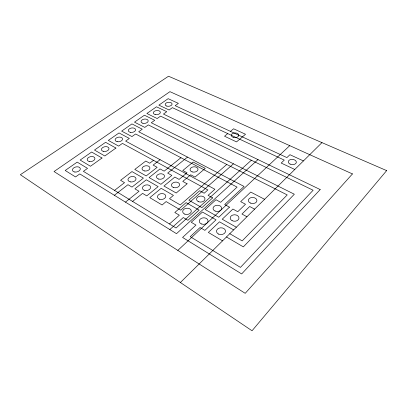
<?xml version="1.0" encoding="UTF-8"?>
<svg xmlns="http://www.w3.org/2000/svg" width="407" height="407" viewBox="0 0 407 407"><rect width="100%" height="100%" fill="white"/><g stroke="black" fill="none" stroke-linecap="round" stroke-linejoin="round"><path stroke-width="0.61" d="M180.393 282.509L321.962 142.618M177.828 250.407L289.738 145.655M257.982 159.6L176.496 233.674L79.782 173.911L75.539 176.943L65.206 170.477L77.188 162.118L87.53 168.366L83.379 171.337L176.043 227.996L251.348 160.231M169.836 229.558L183.277 217.542L187.907 220.294L199.15 210.124L186.096 202.635L174.807 212.515L179.345 215.206L169.449 223.967M233.45 163.807L180.739 210.154L166.117 201.577L162.108 204.975L149.791 197.66L161.157 188.319L173.438 195.37L169.516 198.692L180.265 204.935L226.765 164.443M227.732 133.598L224.532 136.228L236.518 141.901L245.523 134.269L233.593 128.78L230.448 131.359M132.601 201.434L142.577 193.381L146.769 195.869L158.145 186.589L146.306 179.797L134.905 188.828L139.021 191.265L125.448 202.126M187.515 157.097L167.679 173.112L171.846 175.407L160.928 184.315L149.099 177.584L160.048 168.91L164.138 171.164L180.937 157.718M114.367 195.284L127.956 184.697L131.995 187.098L143.401 178.129L131.985 171.576L120.564 180.311L124.527 182.662L114.53 190.384M160.078 159.686L153.129 165.094L157.153 167.313L146.194 175.931L134.788 169.434L145.767 161.04L149.715 163.217L153.475 160.312M303.439 160.918L289.932 154.706L286.899 157.595L175.168 105.672L178.383 103.373L168.152 98.667L158.867 105.143L169.119 109.997L172.39 107.657L284.274 160.099L281.181 163.044L294.775 169.48M264.591 199.303L250.717 192.068L240.664 201.648L245.502 204.248L237.754 211.721L232.901 209.045L222.227 219.21L236.325 227.233M254.624 209.157L249.689 206.502L241.962 214.036L246.922 216.768M233.618 229.909L219.5 221.81L208.353 232.433L222.543 240.858M229.787 233.694L242.175 240.893L287.22 194.922L148.311 124.888L144.8 127.396L134.493 122.146L144.444 115.201L154.736 120.289L151.287 122.756L294.332 194.225L243.34 246.876L226.465 236.981M386.65 170.609L252.045 330.769L20.35 174.715L168.534 76.231L386.65 170.609M352.447 173.916L245.202 293.33L54.019 171.535L169.943 91.667L352.447 173.916M320.187 189.555L241.661 273.942L182.58 237.434L195.971 225.076L191.249 222.273L202.472 212.032L216.041 219.821L204.879 230.367L200.056 227.503L190.232 236.671L240.466 267.389L313.125 190.242L160.562 116.122L157.173 118.544L146.891 113.497L156.502 106.792L166.763 111.686L163.441 114.062L320.187 189.555M229.462 207.153L218.773 217.241L205.22 209.529L215.975 199.72L220.65 202.294L237.083 187.123L135.607 133.974L131.965 136.579L121.642 131.11L131.96 123.911L142.267 129.207L138.695 131.761L244.073 186.447L224.695 204.523L229.462 207.153M212.668 197.899L201.897 207.636L188.858 200.219L199.684 190.746L204.182 193.223L207.88 189.952L122.431 143.396L118.651 146.103L108.313 140.405L119.012 132.941L129.345 138.456L125.636 141.107L214.901 189.27L208.079 195.37L212.668 197.899M187.083 183.801L176.216 193.015L163.94 186.03L174.852 177.06L179.09 179.401L187.037 172.802L182.804 170.523L193.122 162.042L205.281 168.381L195.009 177.086L190.695 174.771L182.763 181.42L187.083 183.801M102.004 158.013L90.471 166.26L80.128 160.068L91.656 152.025L102.004 158.013M115.929 148.051L104.833 155.988L94.485 150.051L105.591 142.308L115.929 148.051M233.165 137.301A3.749 2.345 -0.6 0 0 238.782 135.236A3.749 2.345 -0.6 0 0 233.16 133.242A3.749 2.345 -0.6 0 0 233.165 137.301M159.702 199.288A4.202 2.946 -7.7 0 0 165.802 196.108A4.202 2.946 -7.7 0 0 159.371 194.195A4.202 2.946 -7.7 0 0 159.702 199.288M144.831 190.456A4.136 2.829 -8.9 0 0 150.621 187.108A4.136 2.829 -8.9 0 0 144.144 185.602A4.136 2.829 -8.9 0 0 144.831 190.456M173.703 187.576A4.111 2.829 -6.1 0 0 179.614 184.524A4.111 2.829 -6.1 0 0 173.25 182.697A4.111 2.829 -6.1 0 0 173.703 187.576M158.623 179.065A4.045 2.722 -7.3 0 0 164.504 176.109A4.045 2.722 -7.3 0 0 158.318 174.354A4.045 2.722 -7.3 0 0 158.623 179.065M130.25 181.873A4.07 2.722 -9.9 0 0 136.014 178.637A4.07 2.722 -9.9 0 0 129.711 177.187A4.07 2.722 -9.9 0 0 130.25 181.873M192.119 171.886A3.994 2.676 -4.1 0 0 198.036 169.266A3.994 2.676 -4.1 0 0 191.997 167.246A3.994 2.676 -4.1 0 0 192.119 171.886M103.699 151.44A3.836 2.376 -10.8 0 0 108.984 148.357A3.836 2.376 -10.8 0 0 102.961 147.39A3.836 2.376 -10.8 0 0 103.699 151.44M155.194 114.56A3.531 2.081 -6.2 0 0 160.348 112.271A3.531 2.081 -6.2 0 0 154.96 110.969A3.531 2.081 -6.2 0 0 155.194 114.56M142.898 123.26A3.597 2.152 -7.2 0 0 148.199 120.889A3.597 2.152 -7.2 0 0 142.76 119.531A3.597 2.152 -7.2 0 0 142.898 123.26M130.382 132.331A3.673 2.223 -8.3 0 0 135.597 129.665A3.673 2.223 -8.3 0 0 129.899 128.51A3.673 2.223 -8.3 0 0 130.382 132.331M117.17 141.687A3.749 2.3 -9.5 0 0 122.548 138.919A3.749 2.3 -9.5 0 0 116.789 137.714A3.749 2.3 -9.5 0 0 117.17 141.687M166.85 106.105A3.465 2.01 -5.3 0 0 172.085 104.09A3.465 2.01 -5.3 0 0 166.956 102.61A3.465 2.01 -5.3 0 0 166.85 106.105M89.459 161.528A3.928 2.457 -12.2 0 0 94.928 158.323A3.928 2.457 -12.2 0 0 88.828 157.305A3.928 2.457 -12.2 0 0 89.459 161.528M74.913 172.044A4.024 2.544 -13.7 0 0 80.291 168.498A4.024 2.544 -13.7 0 0 73.921 167.755A4.024 2.544 -13.7 0 0 74.913 172.044M144.337 170.925A3.978 2.625 -8.3 0 0 149.913 167.811A3.978 2.625 -8.3 0 0 143.681 166.427A3.978 2.625 -8.3 0 0 144.337 170.925M201.577 224.003A4.406 3.266 -3.4 0 0 208.058 220.848A4.406 3.266 -3.4 0 0 201.338 218.35A4.406 3.266 -3.4 0 0 201.577 224.003M215.115 211.06A4.314 3.124 -1.8 0 0 221.667 208.364A4.314 3.124 -1.8 0 0 215.278 205.647A4.314 3.124 -1.8 0 0 215.115 211.06M250.325 203.017A4.289 3.047 2.1 0 0 256.924 200.712A4.289 3.047 2.1 0 0 250.671 197.751A4.289 3.047 2.1 0 0 250.325 203.017M198.758 201.78A4.233 3.007 -3.6 0 0 205.001 198.86A4.233 3.007 -3.6 0 0 198.565 196.576A4.233 3.007 -3.6 0 0 198.758 201.78M290.079 164.077A4.034 2.625 4.6 0 0 296.337 162.357A4.034 2.625 4.6 0 0 290.542 159.549A4.034 2.625 4.6 0 0 290.079 164.077M218.686 234.122A4.497 3.393 -1.2 0 0 225.498 231.207A4.497 3.393 -1.2 0 0 218.818 228.241A4.497 3.393 -1.2 0 0 218.686 234.122M184.864 214.163A4.324 3.139 -5.3 0 0 191.305 211.121A4.324 3.139 -5.3 0 0 184.798 208.725A4.324 3.139 -5.3 0 0 184.864 214.163M232.122 220.686A4.406 3.246 0.4 0 0 238.98 218.249A4.406 3.246 0.4 0 0 232.656 215.084A4.406 3.246 0.4 0 0 232.122 220.686"/></g></svg>
